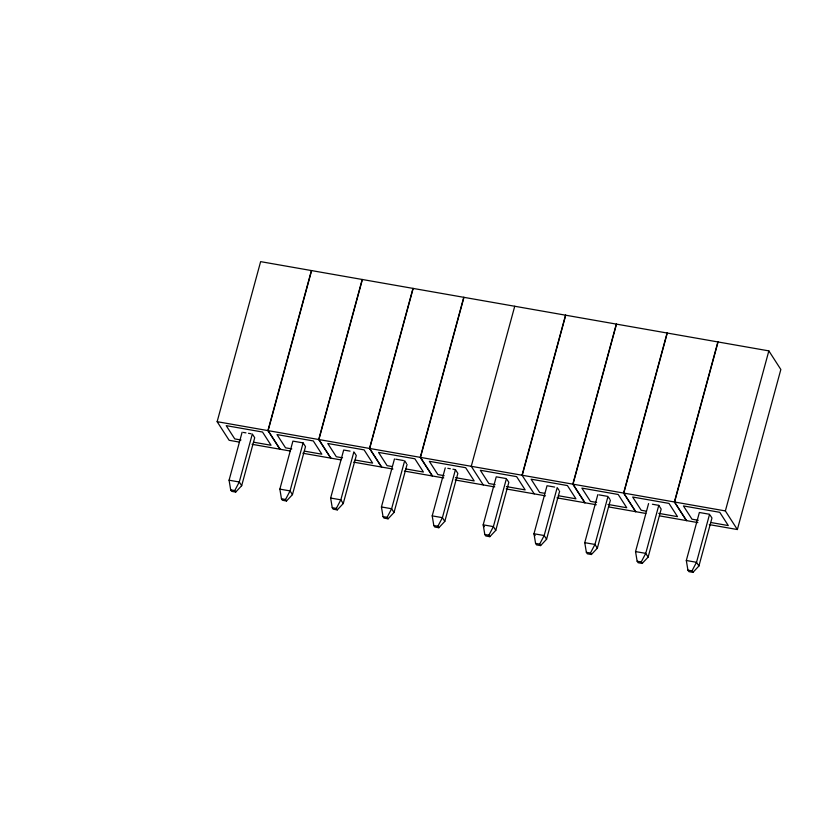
<?xml version="1.0" encoding="UTF-8"?>
<svg xmlns="http://www.w3.org/2000/svg" width="834" height="834" viewBox="0 0 834 834"><rect width="100%" height="100%" fill="white"/><g stroke="black" fill="none" stroke-linecap="round" stroke-linejoin="round"><path stroke-width="1.25" d="M239.337 442.083L229.142 440.289L217.142 421.681L260.625 261.636L768.854 350.885L780.843 369.493L737.36 529.538L709.317 524.617M235.72 492.06L234.761 490.58L239.275 481.989L252.316 433.982L254.714 437.704L241.672 485.711L235.72 492.06L231.643 491.351L230.684 489.86L229.079 480.207L242.121 432.189M311.405 270.56L267.933 430.594L279.922 449.203M311.614 270.591L268.131 430.636L280.12 449.245M279.859 489.12L292.911 441.113L303.107 442.896L305.505 446.617L292.453 494.635L286.5 500.984L282.424 500.264L281.465 498.774L279.859 489.12L290.055 490.913L292.453 494.635M303.107 442.896L290.055 490.913L285.541 499.493L286.5 500.984M362.196 279.473L318.713 439.518L330.702 458.127M362.394 279.515L318.911 439.549L330.9 458.158M354.481 452.747L356.285 455.541L343.243 503.548L337.29 509.897L333.204 509.188L332.245 507.697L330.639 498.044L343.691 450.026L350.061 451.142M353.887 451.819L340.845 499.827L336.331 508.406L337.29 509.897M412.976 288.397L369.493 448.431L381.482 467.04M413.174 288.428L369.691 448.473L381.68 467.071M407.065 464.455L394.023 512.472L388.071 518.821L383.994 518.102L383.035 516.611L381.43 506.957L394.472 458.94M463.756 297.311L420.273 457.355L432.262 475.964M463.954 297.342L420.472 457.386L432.471 475.995M452.904 469.208L455.447 469.657L457.845 473.378L444.803 521.386L438.851 527.734L434.775 527.015L433.816 525.535L432.21 515.871L445.252 467.864M455.447 469.657L442.406 517.664L437.892 526.244L438.851 527.734M514.734 306.266L471.262 466.3L483.251 484.908M489.829 536.689L488.87 535.199L493.384 526.619L506.436 478.601L496.24 476.819L483.188 524.826L484.794 534.479L485.753 535.97L489.829 536.689L495.782 530.341L508.834 482.323L507.03 479.54M565.525 315.179L522.042 475.224L534.229 493.864M522.24 475.255L565.723 315.221M557.216 487.525L544.175 535.532L539.661 544.122L540.62 545.603L546.572 539.254L559.614 491.247M616.305 324.103L572.822 484.137L584.811 502.746M616.503 324.134L573.021 484.179L585.009 502.787M610.394 500.16L597.352 548.178L591.4 554.527L587.324 553.807L586.365 552.316L584.759 542.663L597.801 494.656M667.085 333.016L623.603 493.061L635.591 511.669M667.283 333.058L623.801 493.092L635.8 511.701M652.407 504.236L658.777 505.362L661.174 509.084L648.133 557.091L642.18 563.44L638.104 562.721L637.145 561.24L635.539 551.576L648.581 503.569M658.777 505.362L645.735 553.369L641.221 561.949L642.18 563.44M717.865 341.94L674.383 501.974L686.382 520.583M718.074 341.971L674.591 502.016L686.58 520.614M692.96 572.364L688.884 571.644L687.925 570.154L686.319 560.5L699.361 512.483L709.567 514.276L696.515 562.293L692.001 570.873L692.96 572.364L698.913 566.015L711.965 517.997L710.161 515.203M737.36 529.538L725.371 510.929L768.854 350.885M388.071 518.821L387.112 517.33L391.626 508.75L404.667 460.733L406.471 463.527M591.4 554.527L590.441 553.036L594.955 544.456L607.996 496.438L599.073 494.875M217.142 421.681L725.371 510.929M243.403 432.419L245.947 432.867M248.501 433.315L251.044 433.753M395.743 459.169L403.395 460.514M447.806 468.312L450.35 468.76M554.662 487.077L547.021 485.732L533.979 533.75L535.574 543.403L536.533 544.894L540.62 545.603M241.005 439.998L234.75 438.903L226.202 425.642L262.522 432.022L271.06 445.273L253.526 442.197M291.785 448.911L285.53 447.816L276.982 434.566L313.303 440.936L321.841 454.196L304.316 451.111M342.576 457.835L336.31 456.73L327.772 443.479L364.083 449.86L372.621 463.11L355.096 460.034M392.105 466.529L387.091 465.653L378.553 452.403L414.863 458.773L423.411 472.034L405.877 468.948M444.136 475.672L437.871 474.567L429.333 461.317L465.653 467.697L474.192 480.947L455.406 477.653M495.115 484.627L488.86 483.522L480.321 470.272L516.632 476.641L525.17 489.902L506.384 486.597M544.654 493.321L539.64 492.446L531.102 479.185L567.412 485.565L575.95 498.815L558.426 495.74M596.685 502.454L590.42 501.359L581.882 488.109L618.192 494.479L626.741 507.739L607.955 504.434M646.214 511.159L641.2 510.272L632.662 497.022L668.983 503.402L677.521 516.653L658.735 513.358M698.246 520.291L691.991 519.196L683.442 505.936L719.763 512.316L728.301 525.576L710.766 522.491M252.077 444.313L290.117 450.996M302.857 453.237L340.897 459.909M353.647 462.151L392.96 469.052M404.427 471.074L443.74 477.976M455.208 479.988L494.718 486.931M506.186 488.943L545.499 495.844M556.976 497.856L596.289 504.758M609.029 506.999L645.797 513.452M659.809 515.923L697.849 522.595M229.079 480.207L239.275 481.989L241.672 485.711M330.639 498.044L340.845 499.827L343.243 503.548M381.43 506.957L391.626 508.75L394.023 512.472M432.21 515.871L442.406 517.664L444.803 521.386M584.759 542.663L594.955 544.456L597.352 548.178M635.539 551.576L645.735 553.369L648.133 557.091M686.319 560.5L696.515 562.293L698.913 566.015M230.684 489.86L234.761 490.58M281.465 498.774L285.541 499.493M332.245 507.697L336.331 508.406M383.035 516.611L387.112 517.33M433.816 525.535L437.892 526.244M484.794 534.479L488.87 535.199M535.574 543.403L539.661 544.122M586.365 552.316L590.441 553.036M637.145 561.24L641.221 561.949M687.925 570.154L692.001 570.873M608.601 497.377L609.8 499.232M557.81 488.453L559.009 490.319M546.572 539.254L544.175 535.532L533.979 533.75L535.178 535.605M495.782 530.341L493.384 526.619L483.188 524.826L484.387 526.692"/></g></svg>
